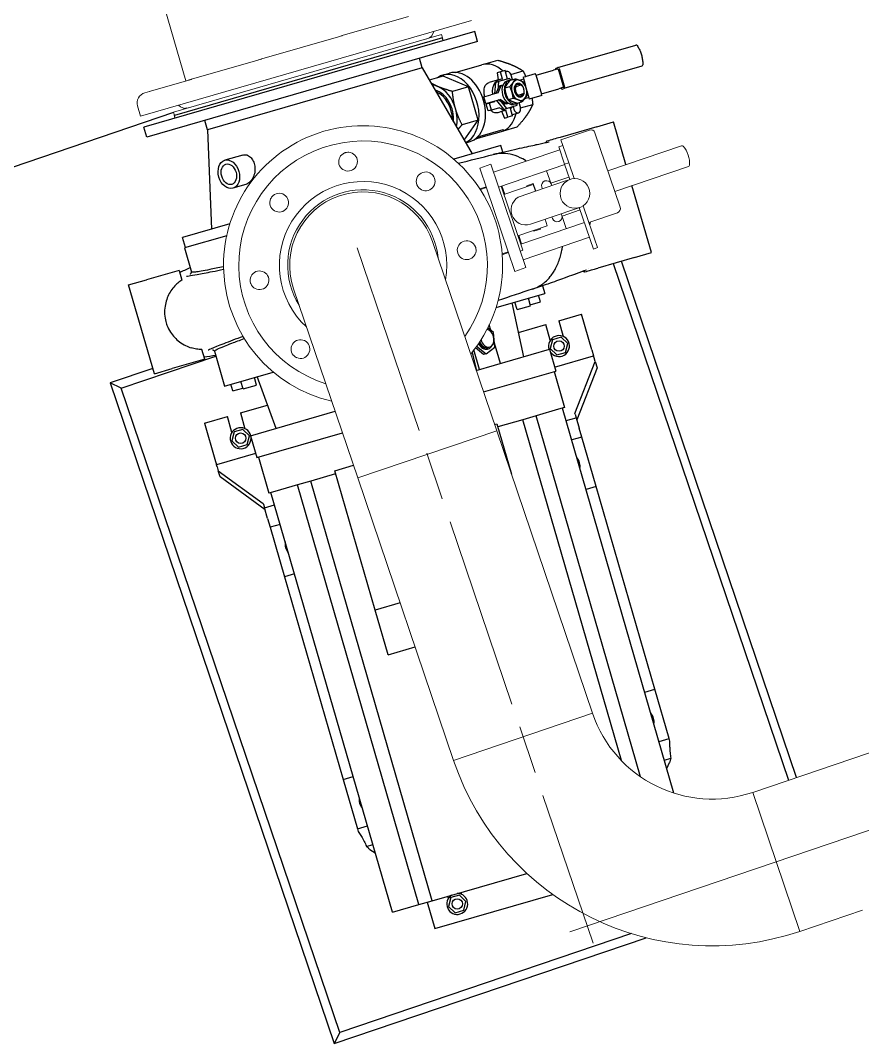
# Model space of a CAD drawing. Header units: millimetres. Extents: x -4172 to 126100, y -2 to 142133.
# Drawn here: x 61334 to 62299, y 6913 to 8086 of the extents above; entities that cross this region are included whole.
import ezdxf

# ---------------------------------------------------------------- set-up
doc = ezdxf.new("R2010")
doc.units = ezdxf.units.MM
doc.header["$LTSCALE"] = 100
doc.linetypes.add('CHAIN', pattern=[0.3543, 0.2362, -0.0295, 0.0591, -0.0295])
doc.layers.add('Centerline', color=7, linetype='Continuous', lineweight=18)
doc.layers.add('Visible', color=7, linetype='Continuous', lineweight=25)
doc.layers.add('P_Biomass (BM)', color=150, linetype='Continuous', lineweight=18, true_color=0x007fff)

msp = doc.modelspace()

# ---------------------------------------------------------------- linework, layer by layer
at = {"layer": 'Centerline', "linetype": 'CHAIN', "ltscale": 23.990969}
msp.add_line((61963.54, 7040.61), (65253.69, 8156.18), dxfattribs=at)
at = {"layer": 'Centerline', "linetype": 'CHAIN', "ltscale": 9.356266}
msp.add_line((61719.8, 7824.88), (61990.17, 7027.47), dxfattribs=at)
at = {"layer": 'P_Biomass (BM)'}
for p, q in [((61426.05, 8351.99), (61523.25, 8016.28)), ((61850.89, 8085.65), (61471.48, 7975.79)), ((61778.74, 8090.26), (61702.68, 8068.24)), ((61816.54, 8069.45), (61509.16, 7980.45)), ((61817.65, 8065.61), (61510.28, 7976.61)), ((61698.28, 8066.96), (61610.46, 8041.54)), ((61698.28, 8066.96), (61702.68, 8068.24)), ((61817.65, 8065.61), (61816.54, 8069.45)), ((61606.05, 8040.26), (61530, 8018.24)), ((61606.05, 8040.26), (61610.46, 8041.54)), ((61526.77, 8017.3), (61482.86, 8004.59)), ((61526.77, 8017.3), (61530, 8018.24)), ((61481.68, 8004.25), (61476.19, 8002.66)), ((61481.68, 8004.25), (61482.86, 8004.59)), ((61471.48, 7975.79), (61468, 7987.79)), ((61510.28, 7976.61), (61509.16, 7980.45)), ((61953.35, 7948.87), (61986.03, 7959.95)), ((61992.37, 7956.82), (62021.27, 7871.59)), ((61950.82, 7940.77), (61955.56, 7942.37)), ((61955.56, 7942.37), (61953.35, 7948.87)), ((61955.56, 7942.37), (61962.37, 7922.28)), ((62007.12, 7913.32), (62091.79, 7942.03)), ((61876.2, 7911.7), (61951.97, 7937.39)), ((61950.82, 7940.77), (61957.63, 7920.68)), ((61860.37, 7916.36), (61873.15, 7920.69)), ((61873.15, 7920.69), (61913.29, 7802.31)), ((61881.98, 7894.65), (61957.75, 7920.34)), ((61957.63, 7920.68), (61962.37, 7922.28)), ((61957.63, 7920.68), (61963.53, 7903.29)), ((61962.37, 7922.28), (61968.46, 7904.32)), ((61860.37, 7916.36), (61900.51, 7797.98)), ((61937.01, 7913.31), (61942.15, 7898.16)), ((62099.82, 7918.36), (62015.14, 7889.64)), ((62173.28, 7200.58), (64290.04, 7918.3)), ((61884.83, 7895.61), (61909.71, 7822.22)), ((61888.89, 7886.43), (61885.68, 7895.9)), ((61921.66, 7897.54), (61888.04, 7886.14)), ((61913.2, 7886.23), (61958.45, 7901.57)), ((61921.7, 7898.68), (61914.12, 7896.11)), ((61914.46, 7895.1), (61914.12, 7896.11)), ((61921.66, 7897.54), (61924.23, 7889.97)), ((61924.61, 7890.1), (61921.7, 7898.68)), ((61941.85, 7899.03), (61962.59, 7906.06)), ((61942.79, 7896.26), (61942.15, 7898.16)), ((61964, 7903.45), (61958.45, 7901.57)), ((61867.65, 7894.9), (61860.51, 7892.48)), ((61867.91, 7894.1), (61860.98, 7891.75)), ((61913.2, 7886.23), (61907.65, 7884.35)), ((61931.54, 7894.56), (61932.18, 7892.67)), ((61985.16, 7855.06), (61978.99, 7873.27)), ((61924.12, 7854.03), (61969.37, 7869.37)), ((61943.1, 7860.47), (61943.74, 7858.57)), ((61954.35, 7862.17), (61953.71, 7864.06)), ((61954.35, 7862.17), (61959.49, 7847.02)), ((61954.65, 7861.3), (61975.38, 7868.33)), ((61969.37, 7869.37), (61974.92, 7871.25)), ((61974.45, 7871.09), (61990.56, 7823.58)), ((61985.46, 7854.17), (62018.14, 7865.25)), ((61937.71, 7850.19), (61904.09, 7838.79)), ((61907.3, 7829.32), (61980.23, 7854.05)), ((61918.57, 7852.15), (61924.12, 7854.03)), ((61935.14, 7857.77), (61937.71, 7850.19)), ((61985.16, 7855.06), (61995.29, 7825.18)), ((61986.51, 7851.07), (61986.53, 7851.08)), ((61987.27, 7854.78), (61986.53, 7851.08)), ((61908.16, 7829.61), (61904.95, 7839.08)), ((61910.24, 7811.31), (61986.01, 7837)), ((61922.33, 7843.88), (61921.99, 7844.86)), ((61929.9, 7846.45), (61922.33, 7843.88)), ((61929.9, 7846.45), (61929.57, 7847.43)), ((61879.77, 7615.14), (61806.24, 7832.01)), ((61879.77, 7615.14), (61806.24, 7832.01)), ((61990.56, 7823.58), (61995.29, 7825.18)), ((61892.96, 7820.23), (61886.02, 7817.88)), ((61893.23, 7819.44), (61886.09, 7817.02)), ((61909.71, 7822.22), (61906.87, 7821.25)), ((61913.29, 7802.31), (61900.51, 7797.98)), ((61646.85, 7777.97), (61720.38, 7561.09)), ((61646.85, 7777.97), (61720.38, 7561.09)), ((61720.38, 7561.09), (61879.77, 7615.14)), ((61879.77, 7615.14), (61989.59, 7291.25)), ((61720.38, 7561.09), (61830.2, 7237.21)), ((61830.2, 7237.21), (61989.59, 7291.25)), ((62227.32, 7041.2), (62173.28, 7200.58)), ((62227.32, 7041.2), (62299.16, 7065.55))]:
    msp.add_line(p, q, dxfattribs=at)
msp.add_circle((61969.46, 7887.35), 17, dxfattribs=at)
for centre, radius, start, end in [((61796.67, 8075.15), 11, 286.14874, 349.11305), ((61479.53, 7991.13), 12, 106.14874, 196.14874), ((61522.91, 7995.89), 11, 223.18444, 286.14874), ((61726.54, 7804.99), 160, 320.46138, 256.99862), ((61987.63, 7955.22), 5, 18.73, 108.73), ((61726.54, 7804.99), 142.5, 324.92437, 252.53563), ((62092.27, 7940.61), 1.5, 40.82623, 108.73), ((61709.31, 7923.74), 10.75, 111.17787, 85.33883), ((62070.15, 7921.49), 30.74, 356.63377, 40.82623), ((62099.34, 7919.78), 1.5, 288.73, 356.63377), ((61798.33, 7901.15), 10.75, 66.17787, 40.33883), ((61726.54, 7804.99), 96, 349.96044, 227.49956), ((61936.85, 7896.36), 5.6, 18.73, 198.73), ((61630.38, 7876.77), 10.75, 156.17787, 130.33883), ((61726.54, 7804.99), 86.5, 5.34397, 212.11603), ((61726.54, 7804.99), 84.15, 18.73, 198.73), ((61726.54, 7804.99), 84.15, 18.73, 198.73), ((61913.11, 7868.25), 17, 108.73, 288.73), ((62016.53, 7869.98), 5, 288.73, 18.73), ((61949.05, 7860.37), 5.6, 198.73, 18.73), ((61845.3, 7822.23), 10.75, 21.17787, 355.33883), ((61607.79, 7787.75), 10.75, 201.17787, 175.33883), ((61654.76, 7708.83), 10.75, 246.17787, 220.33883), ((62126.77, 7337.76), 144.85, 198.73, 288.73), ((62126.77, 7337.76), 144.85, 198.73, 288.73), ((62126.77, 7337.76), 313.15, 198.73, 288.73), ((62126.77, 7337.76), 313.15, 198.73, 288.73)]:
    msp.add_arc(centre, radius, start, end, dxfattribs=at)
for points, knots in [([(61702.68, 8068.24), (61702.57, 8068.21), (61702.46, 8068.18), (61701.14, 8067.79), (61699.83, 8067.41), (61698.42, 8067.01), (61698.35, 8066.98), (61698.28, 8066.96)], [-3.20779585, -3.20779585, -3.20779585, -3.20779585, -3.1624121, -3.1624121, -2.67415227, -2.67415227, -2.6485085, -2.6485085, -2.6485085, -2.6485085]), ([(61610.46, 8041.54), (61610.3, 8041.49), (61610.15, 8041.44), (61609.02, 8041.12), (61608.07, 8040.84), (61606.78, 8040.47), (61606.41, 8040.36), (61606.05, 8040.26)], [-2.17747426, -2.17747426, -2.17747426, -2.17747426, -2.12868784, -2.12868784, -1.82469566, -1.82469566, -1.69810299, -1.69810299, -1.69810299, -1.69810299]), ([(61530, 8018.24), (61529.72, 8018.16), (61529.46, 8018.08), (61528.53, 8017.81), (61527.93, 8017.64), (61527.18, 8017.42), (61526.97, 8017.36), (61526.77, 8017.3)], [-2.17736247, -2.17736247, -2.17736247, -2.17736247, -2.07623279, -2.07623279, -1.81189965, -1.81189965, -1.69812221, -1.69812221, -1.69812221, -1.69812221]), ([(61482.86, 8004.59), (61482.79, 8004.57), (61482.72, 8004.55), (61482.24, 8004.41), (61481.95, 8004.32), (61481.74, 8004.26), (61481.7, 8004.25), (61481.68, 8004.25)], [-2.17747426, -2.17747426, -2.17747426, -2.17747426, -2.12868784, -2.12868784, -1.82469566, -1.82469566, -1.69810299, -1.69810299, -1.69810299, -1.69810299]), ([(61705.42, 7933.77), (61705.72, 7933.88), (61706.02, 7933.99), (61707.22, 7934.33), (61708.13, 7934.47), (61709.43, 7934.5), (61709.81, 7934.49), (61710.18, 7934.46)], [-2.19527918, -2.19527918, -2.19527918, -2.19527918, -2.09934923, -2.09934923, -1.8229843, -1.8229843, -1.70977025, -1.70977025, -1.70977025, -1.70977025]), ([(61802.67, 7910.98), (61802.96, 7910.86), (61803.25, 7910.71), (61804.33, 7910.11), (61805.08, 7909.57), (61806.02, 7908.67), (61806.28, 7908.4), (61806.52, 7908.11)], [-2.19527918, -2.19527918, -2.19527918, -2.19527918, -2.09934923, -2.09934923, -1.8229843, -1.8229843, -1.70977025, -1.70977025, -1.70977025, -1.70977025]), ([(61620.55, 7881.12), (61620.68, 7881.41), (61620.82, 7881.69), (61621.42, 7882.78), (61621.97, 7883.53), (61622.86, 7884.47), (61623.14, 7884.72), (61623.42, 7884.97)], [-2.19527918, -2.19527918, -2.19527918, -2.19527918, -2.09934923, -2.09934923, -1.8229843, -1.8229843, -1.70977025, -1.70977025, -1.70977025, -1.70977025]), ([(61855.32, 7826.11), (61855.44, 7825.81), (61855.54, 7825.51), (61855.88, 7824.32), (61856.02, 7823.4), (61856.06, 7822.1), (61856.04, 7821.73), (61856.01, 7821.35)], [-2.19527918, -2.19527918, -2.19527918, -2.19527918, -2.09934923, -2.09934923, -1.8229843, -1.8229843, -1.70977025, -1.70977025, -1.70977025, -1.70977025]), ([(61597.76, 7783.87), (61597.65, 7784.17), (61597.55, 7784.47), (61597.2, 7785.66), (61597.06, 7786.58), (61597.03, 7787.87), (61597.04, 7788.25), (61597.07, 7788.63)], [-2.19527918, -2.19527918, -2.19527918, -2.19527918, -2.09934923, -2.09934923, -1.8229843, -1.8229843, -1.70977025, -1.70977025, -1.70977025, -1.70977025]), ([(61650.42, 7698.99), (61650.29, 7699.05), (61650.17, 7699.11), (61648.78, 7699.78), (61647.66, 7700.64), (61646.67, 7701.74), (61646.62, 7701.81), (61646.56, 7701.87)], [-3.22529875, -3.22529875, -3.22529875, -3.22529875, -3.17709695, -3.17709695, -2.68834505, -2.68834505, -2.65935601, -2.65935601, -2.65935601, -2.65935601])]:
    msp.add_open_spline(points, degree=3, knots=knots, dxfattribs=at)
msp.add_rational_spline([(61987.03, 7854.7), (61986.92, 7853), (61986.53, 7851.08)], [1.71595548198, 1.68904741115, 1.65050105335], degree=2, dxfattribs=at)
at = {"layer": 'Visible'}
for p, q in [((61854.51, 8073.16), (61475.09, 7963.3)), ((61857.84, 8061.63), (61854.51, 8073.16)), ((61857.84, 8061.63), (61478.43, 7951.77)), ((61817.65, 8065.61), (61510.28, 7976.61)), ((61818.49, 8062.73), (61817.65, 8065.61)), ((61949.94, 8031.56), (62039.27, 8057.43)), ((61794.24, 8031.39), (61791.09, 8042.3)), ((61865.13, 8035.46), (61880.96, 8040.05)), ((61794.24, 8031.39), (61548.35, 7960.19)), ((61794.24, 8031.39), (61851.52, 7932.79)), ((61818, 8023.03), (61825.54, 8025.21)), ((61831.93, 8026.02), (61862.63, 8034.91)), ((61884.03, 8026.6), (61880.26, 8025.5)), ((61880.26, 8025.5), (61881.43, 8017.45)), ((61889.47, 8028.17), (61884.03, 8026.6)), ((61886.47, 8018.17), (61884.03, 8026.6)), ((61892.26, 8018.51), (61889.47, 8028.17)), ((61889.87, 8026.77), (61890.96, 8027.08)), ((61896.01, 8023.67), (61909.93, 8027.7)), ((61909.91, 8020.49), (61924.32, 8024.66)), ((61924.74, 8023.22), (61924.32, 8024.66)), ((61924.88, 8022.74), (61944.92, 8028.55)), ((61949, 8029.73), (61944.92, 8028.55)), ((61947.9, 8030.97), (61949.94, 8031.56)), ((61949, 8029.73), (61950.36, 8030.12)), ((61950.36, 8030.12), (61956.48, 8008.99)), ((61951.38, 8030.42), (61957.5, 8009.28)), ((62046.23, 8033.42), (61956.89, 8007.55)), ((61818.32, 8021.91), (61802.43, 8017.31)), ((61847.3, 8009.56), (61818.32, 8021.91)), ((61882.88, 8017.87), (61871.14, 8014.47)), ((61878.52, 8014.53), (61877.15, 8001.64)), ((61878.52, 8014.53), (61881.91, 8015.51)), ((61881.91, 8015.51), (61880.89, 8005.89)), ((61894.46, 8019.14), (61881.91, 8015.51)), ((61892.14, 8016.39), (61894.86, 8017.17)), ((61895.85, 8017.39), (61894.46, 8019.14)), ((61895.63, 8017.25), (61900.96, 8018.79)), ((61897.75, 8017.86), (61896.32, 8022.8)), ((61905.82, 8017.23), (61908.43, 8017.98)), ((61908.43, 8017.98), (61910.47, 8018.57)), ((61909.91, 8020.49), (61910.33, 8019.05)), ((61910.33, 8019.05), (61912.64, 8011.08)), ((61924.74, 8023.22), (61931.14, 8001.13)), ((61847.3, 8009.56), (61829.01, 8004.27)), ((61858.38, 7971.3), (61847.3, 8009.56)), ((61881.34, 8002.85), (61873.19, 8000.49)), ((61879.3, 8002.26), (61882.96, 8010.61)), ((61881.34, 8002.85), (61885, 8011.2)), ((61885, 8011.2), (61882.96, 8010.61)), ((61885, 8011.2), (61887.09, 8011.8)), ((61889.4, 8008.23), (61894.74, 8009.78)), ((61908.16, 8011.66), (61901.5, 8009.73)), ((61904.29, 8000.12), (61910.94, 8002.05)), ((61914.42, 8004.93), (61916.73, 7996.96)), ((61931, 8001.61), (61951.04, 8007.42)), ((61931.55, 7999.69), (61931.14, 8001.13)), ((61955.12, 8008.6), (61951.04, 8007.42)), ((61954.86, 8006.96), (61956.89, 8007.55)), ((61955.12, 8008.6), (61956.48, 8008.99)), ((61865.04, 7998.13), (61873.19, 8000.49)), ((61867.26, 7990.44), (61865.04, 7998.13)), ((61867.26, 7990.44), (61875.41, 7992.8)), ((61871.57, 7990.65), (61867.8, 7989.56)), ((61870.03, 7981.88), (61867.8, 7989.56)), ((61877.53, 7992.38), (61871.57, 7990.65)), ((61873.8, 7982.97), (61871.57, 7990.65)), ((61875.41, 7992.8), (61883.56, 7995.16)), ((61879.37, 7993.95), (61887.42, 7983.79)), ((61889.08, 7989.48), (61881.53, 7994.57)), ((61891.12, 7990.07), (61883.56, 7995.16)), ((61884.81, 7992.36), (61890.81, 7984.77)), ((61891.12, 7990.07), (61889.08, 7989.48)), ((61891.12, 7990.07), (61893.21, 7990.67)), ((61893.26, 7994.92), (61898.59, 7996.47)), ((61901.89, 7990.1), (61899.17, 7989.32)), ((61901.66, 7991.11), (61901.89, 7990.1)), ((61903.38, 7990.54), (61901.89, 7990.1)), ((61903.33, 7990.63), (61908.67, 7992.17)), ((61903.35, 7990.63), (61903.38, 7990.54)), ((61903.36, 7988.4), (61903.6, 7990.63)), ((61906.89, 7986.3), (61905.46, 7991.24)), ((61907.09, 7985.41), (61921.01, 7989.44)), ((61911.94, 7996.09), (61914.55, 7996.85)), ((61914.55, 7996.85), (61916.59, 7997.44)), ((61916.73, 7996.96), (61917.14, 7995.52)), ((61931.55, 7999.69), (61917.14, 7995.52)), ((61509.31, 7979.94), (60862.29, 7760.55)), ((61524.1, 7984.95), (61520.63, 7983.77)), ((61873.8, 7982.97), (61870.03, 7981.88)), ((61883.04, 7985.64), (61873.8, 7982.97)), ((61885.34, 7981.1), (61881.15, 7979.89)), ((61885.14, 7981.51), (61890.05, 7982.94)), ((61885.14, 7981.51), (61888.83, 7973.75)), ((61887.42, 7983.79), (61890.81, 7984.77)), ((61892.41, 7974.79), (61890.05, 7982.94)), ((61890.81, 7984.77), (61903.36, 7988.4)), ((61897.84, 7976.36), (61895.48, 7984.51)), ((61898.22, 7977.96), (61904.64, 7979.82)), ((61898.45, 7986.98), (61899.28, 7984.1)), ((61511.11, 7973.73), (61510.28, 7976.61)), ((61548.35, 7960.19), (61545.19, 7971.1)), ((61858.38, 7971.3), (61840.09, 7966.01)), ((61842.51, 7948.31), (61858.38, 7971.3)), ((61888.83, 7973.75), (61892.41, 7974.79)), ((61897.84, 7976.36), (61892.41, 7974.79)), ((61994.37, 7963.74), (62013.66, 7969.33)), ((62027.85, 7920.35), (62013.66, 7969.33)), ((61478.43, 7951.77), (61475.09, 7963.3)), ((61548.35, 7960.19), (61552.62, 7846.24)), ((61860.87, 7953.09), (61887.18, 7960.71)), ((61887.71, 7958.89), (61861.4, 7951.27)), ((61887.18, 7960.71), (61887.71, 7958.89)), ((61887.67, 7959.04), (61903.12, 7963.52)), ((61994.37, 7963.74), (61952.46, 7951.61)), ((61884.57, 7942.36), (61830.42, 7926.68)), ((61844.27, 7945.27), (61848.35, 7946.45)), ((61861.4, 7951.27), (61854.18, 7949.18)), ((61860.87, 7953.09), (61861.4, 7951.27)), ((61886.8, 7934.68), (61884.57, 7942.36)), ((61937.31, 7947.22), (61936.77, 7947.07)), ((61936.77, 7947.07), (61936.88, 7946.7)), ((61588.59, 7931.35), (61568.01, 7925.4)), ((61887.23, 7933.17), (61887.23, 7933.17)), ((61592.23, 7897.53), (61577.32, 7893.22)), ((62057.05, 7819.49), (62034.81, 7896.31)), ((61573.71, 7852.35), (61519.56, 7836.67)), ((61522.9, 7825.15), (61519.56, 7836.67)), ((61570.16, 7838.83), (61521.94, 7824.87)), ((61521.94, 7824.87), (61529.98, 7797.12)), ((62037.75, 7813.9), (61995.85, 7801.76)), ((62037.75, 7813.9), (62057.05, 7819.49)), ((61995.85, 7801.76), (61995.85, 7801.76)), ((62013.27, 7806.81), (62214.12, 7214.43)), ((62223.59, 7217.64), (62022.88, 7809.59)), ((61515.51, 7799.06), (61478.12, 7788.23)), ((61515.51, 7799.06), (61518.74, 7787.92)), ((61942.98, 7794.37), (61942.98, 7794.37)), ((61980.16, 7797.22), (61980.06, 7797.58)), ((61980.7, 7797.38), (61980.16, 7797.22)), ((61985.45, 7800.83), (61985.45, 7800.83)), ((61457.74, 7782.33), (61478.12, 7788.23)), ((61487.22, 7680.51), (61457.74, 7782.33)), ((61931.73, 7783.1), (61931.73, 7783.09)), ((61932.24, 7781.32), (61934.76, 7772.62)), ((61879.01, 7756.48), (61934.76, 7772.62)), ((61918.56, 7758.56), (61916.06, 7767.21)), ((61929.78, 7762.85), (61927.56, 7770.54)), ((61910.93, 7700.14), (61897.32, 7761.78)), ((61903.19, 7754.11), (61900.69, 7762.76)), ((61903.19, 7754.11), (61918.56, 7758.56)), ((61918.28, 7759.52), (61929.78, 7762.85)), ((61950.84, 7741.36), (61977.02, 7748.94)), ((61988.9, 7707.89), (61977.02, 7748.94)), ((61875.99, 7728), (61869.52, 7733.17)), ((61872.9, 7730.47), (61871.15, 7736.51)), ((61904.77, 7728.02), (61935.95, 7737.05)), ((61941.19, 7718.96), (61935.95, 7737.05)), ((61950.84, 7741.36), (61956.08, 7723.27)), ((61877.6, 7711.05), (61875.99, 7728)), ((61943.69, 7719.51), (61941.2, 7709.42)), ((61953.67, 7722.4), (61943.69, 7719.51)), ((61961.17, 7715.2), (61953.67, 7722.4)), ((61544.99, 7697.24), (61541.77, 7708.38)), ((61860.17, 7685.44), (61853.68, 7707.85)), ((61864.77, 7702.67), (61855.4, 7710.14)), ((61856.31, 7684.32), (61940.28, 7708.63)), ((61856.76, 7712.01), (61867.48, 7703.45)), ((61867.48, 7703.45), (61877.6, 7711.05)), ((61869.21, 7708.88), (61870.23, 7709.17)), ((61871.85, 7711.2), (61869.81, 7710.61)), ((61883.95, 7692.32), (61877.15, 7715.79)), ((61940.28, 7708.63), (61947.51, 7683.66)), ((61941.2, 7709.42), (61948.7, 7702.22)), ((61958.68, 7705.11), (61961.17, 7715.2)), ((61988.9, 7707.89), (61990.85, 7701.16)), ((61449.28, 7663.92), (61557.88, 7700.75)), ((61544.99, 7697.24), (61507.6, 7686.42)), ((61556.19, 7706.6), (61567.83, 7666.38)), ((61867.48, 7703.45), (61864.77, 7702.67)), ((61946.18, 7688.23), (61990.85, 7701.16)), ((61948.7, 7702.22), (61958.68, 7705.11)), ((61991.52, 7698.86), (61990.85, 7701.16)), ((61992.76, 7694.56), (61991.52, 7698.86)), ((61485.42, 7686.74), (61436.6, 7670.18)), ((61487.22, 7680.51), (61507.6, 7686.42)), ((61969.38, 7635.1), (61992.76, 7694.56)), ((61994.85, 7687.34), (61971.47, 7627.87)), ((61992.76, 7694.56), (61994.85, 7687.34)), ((61567.83, 7666.38), (61623.58, 7682.52)), ((61604.41, 7667.6), (61601.91, 7676.24)), ((61626.71, 7617.84), (61605.27, 7677.22)), ((61864.67, 7659.67), (61947.51, 7683.66)), ((61945.59, 7683.1), (61957.55, 7641.8)), ((61449.28, 7663.92), (61436.6, 7670.18)), ((61436.6, 7670.18), (61693.49, 6912.55)), ((61699.75, 6925.23), (61449.28, 7663.92)), ((61577.26, 7660.78), (61575.04, 7668.46)), ((61577.26, 7660.78), (61588.76, 7664.11)), ((61589.04, 7663.15), (61586.54, 7671.79)), ((61589.04, 7663.15), (61604.41, 7667.6)), ((61585.83, 7635.67), (61617.01, 7644.7)), ((61597.36, 7609.34), (61694.49, 7637.46)), ((61950.74, 7639.83), (61924.84, 7632.33)), ((61957.55, 7641.8), (61950.74, 7639.83)), ((62082.96, 7199.7), (61955.15, 7641.1)), ((61544.77, 7623.78), (61570.95, 7631.36)), ((61576.19, 7613.27), (61570.95, 7631.36)), ((61585.83, 7635.67), (61591.07, 7617.58)), ((61909.54, 7627.9), (61880.94, 7619.62)), ((61924.84, 7632.33), (61909.54, 7627.9)), ((62022.74, 7236.97), (61909.54, 7627.9)), ((62044.7, 7218.41), (61924.84, 7632.33)), ((61959.27, 7626.85), (61970.8, 7630.18)), ((61969.6, 7634.32), (61969.38, 7635.1)), ((61969.6, 7634.32), (61970.8, 7630.18)), ((61970.8, 7630.18), (61974.31, 7618.08)), ((61544.77, 7623.78), (61556.66, 7582.73)), ((61578.68, 7613.82), (61576.2, 7603.73)), ((61588.67, 7616.71), (61578.68, 7613.82)), ((61596.16, 7609.51), (61588.67, 7616.71)), ((61877.29, 7622.46), (61879.9, 7623.22)), ((61879.9, 7623.22), (61896.68, 7565.26)), ((61977.24, 7607.94), (61974.31, 7618.08)), ((61576.2, 7603.73), (61583.69, 7596.53)), ((61593.67, 7599.42), (61596.16, 7609.51)), ((61597.36, 7609.34), (61604.59, 7584.37)), ((61604.59, 7584.37), (61702.85, 7612.82)), ((61977.24, 7607.94), (61965.71, 7604.6)), ((61993.65, 7551.27), (61977.24, 7607.94)), ((61583.69, 7596.53), (61593.67, 7599.42)), ((61556.66, 7582.73), (61558.61, 7576)), ((61603.27, 7588.94), (61558.61, 7576)), ((61606.52, 7584.92), (61618.48, 7543.62)), ((61559.27, 7573.7), (61558.61, 7576)), ((61559.27, 7573.7), (61560.52, 7569.4)), ((61560.52, 7569.4), (61612.06, 7531.63)), ((61562.61, 7562.18), (61560.52, 7569.4)), ((61694.04, 7569.4), (61715.46, 7575.61)), ((61740.34, 7409.47), (61694.04, 7569.4)), ((61614.15, 7524.41), (61562.61, 7562.18)), ((61666.48, 7557.52), (61651.18, 7553.09)), ((61695.08, 7565.8), (61666.48, 7557.52)), ((61805.82, 7076.29), (61666.48, 7557.52)), ((61625.28, 7545.59), (61618.48, 7543.62)), ((61760.22, 7063.08), (61620.88, 7544.31)), ((61651.18, 7553.09), (61625.28, 7545.59)), ((61790.52, 7071.86), (61651.18, 7553.09)), ((61993.65, 7551.27), (61982.12, 7547.93)), ((62060.96, 7318.82), (61993.65, 7551.27)), ((61612.06, 7531.63), (61612.28, 7530.86)), ((61612.28, 7530.86), (61613.48, 7526.72)), ((61613.48, 7526.72), (61625, 7530.06)), ((61616.98, 7514.61), (61613.48, 7526.72)), ((61616.98, 7514.61), (61619.92, 7504.48)), ((61631.45, 7507.81), (61619.92, 7504.48)), ((61619.92, 7504.48), (61636.33, 7447.8)), ((61647.86, 7451.14), (61636.33, 7447.8)), ((61636.33, 7447.8), (61703.64, 7215.35)), ((61768.98, 7417.76), (61740.34, 7409.47)), ((61755.15, 7358.32), (61740.34, 7409.47)), ((61755.15, 7358.32), (61786.1, 7367.28)), ((62049.43, 7315.48), (62060.96, 7318.82)), ((62077.37, 7262.15), (62060.96, 7318.82)), ((62065.84, 7258.81), (62077.37, 7262.15)), ((62078.22, 7259.2), (62077.37, 7262.15)), ((62078.1, 7252.41), (62078.22, 7259.2)), ((62072, 7237.52), (62079.2, 7239.61)), ((62074.74, 7228.08), (62078, 7234.77)), ((61703.64, 7215.35), (61715.16, 7218.69)), ((61703.64, 7215.35), (61720.05, 7158.68)), ((61720.05, 7158.68), (61731.57, 7162.02)), ((61720.05, 7158.68), (61720.9, 7155.73)), ((61720.9, 7155.73), (61724.63, 7150.06)), ((61730.54, 7138.65), (61737.74, 7140.74)), ((61734.14, 7135.21), (61740.47, 7131.29)), ((61805.82, 7076.29), (61914.32, 7107.7)), ((61838.74, 7085.82), (61839.4, 7083.57)), ((61790.52, 7071.86), (61805.82, 7076.29)), ((61800.08, 7074.62), (61808.84, 7044.37)), ((61808.84, 7044.37), (61943.98, 7083.5)), ((61824.51, 7079.26), (61823.86, 7081.51)), ((61827, 7079.82), (61824.52, 7069.73)), ((61836.99, 7082.71), (61827, 7079.82)), ((61844.48, 7075.51), (61836.99, 7082.71)), ((61841.99, 7065.42), (61844.48, 7075.51)), ((61760.22, 7063.08), (61790.52, 7071.86)), ((61824.52, 7069.73), (61832.01, 7062.53)), ((61832.01, 7062.53), (61841.99, 7065.42)), ((62034.16, 7038.62), (61699.75, 6925.23)), ((61693.49, 6912.55), (62051.25, 7033.85)), ((61699.75, 6925.23), (61693.49, 6912.55))]:
    msp.add_line(p, q, dxfattribs=at)
for centre in [(61951.18, 7712.31), (61586.18, 7606.62), (61834.5, 7072.62)]:
    msp.add_circle(centre, 6, dxfattribs=at)
for centre, radius, start, end in [((62039.69, 8055.99), 1.5, 32.16604, 106.14874), ((62045.81, 8034.86), 1.5, 286.14874, 0.13145), ((61951.18, 7712.31), 12, 212.74659, 198.53676), ((61586.18, 7606.62), 12, 13.76073, 359.5509), ((61958.95, 7574.02), 16.4, 352.30257, 39.99492), ((61653.5, 7485.57), 16.4, 172.30257, 219.99492), ((62043.79, 7281.05), 16.4, 352.30257, 39.99492), ((61738.33, 7192.6), 16.4, 172.30257, 219.99492), ((61834.5, 7072.62), 12, 122.74659, 89.5509)]:
    msp.add_arc(centre, radius, start, end, dxfattribs=at)
for centre, major_axis, start_param, end_param in [((61873.76, 7996.49), (-11.13, 38.42), 5.421953, 6.2831853), ((61829.4, 7983.65), (-11.4, 39.38), 3.2637251, 6.5219188), ((61836.94, 7985.83), (-11.4, 39.38), 3.1415927, 6.2831853), ((61892.52, 8021.7), (-1.56, 5.38), 4.712389, 6.572937), ((61948.32, 8029.53), (-0.42, 1.44), 0, 1.5707963), ((61950.36, 8030.12), (-0.42, 1.44), 4.712389, 6.2831853), ((61887.88, 8000.58), (-5.01, 17.29), 6.0017052, 7.6298885), ((61896.03, 8002.94), (-3.89, 13.45), 0, 0.6669463), ((61898.75, 8003.73), (-3.89, 13.45), 6.1398377, 9.3462381), ((61905.54, 8005.69), (3.34, -11.53), 3.6651914, 4.712389), ((61905.54, 8005.69), (-3.34, 11.53), 5.7595865, 6.8067841), ((61905.54, 8005.69), (-2.23, 7.68), 5.3875205, 7.1788501), ((61905.07, 8005.56), (-1.95, 6.72), 5.5079919, 7.0583787), ((61905.54, 8005.69), (-3.34, 11.53), 4.712389, 5.7595865), ((61809.03, 7977.75), (-9.6, 33.14), 5.7595865, 6.0226745), ((61809.03, 7977.75), (-8.08, 27.92), 4.2145137, 5.8883754), ((61826.48, 7982.8), (7.86, -27.15), 3.5783048, 3.6501846), ((61809.03, 7977.75), (-7.51, 25.93), 4.2859362, 5.8169529), ((61826.48, 7982.8), (7.62, -26.32), 3.5554243, 3.6473027), ((61809.03, 7977.75), (9.6, -33.14), 1.5707963, 2.6179939), ((61834.33, 7985.07), (7.62, -26.32), 3.8278126, 3.9036406), ((61896.03, 8002.94), (-3.89, 13.45), 0.6669463, 2.4746463), ((61905.54, 8005.69), (3.34, -11.53), 4.712389, 5.7595865), ((61905.54, 8005.69), (-2.23, 7.68), 0.8956648, 2.2459279), ((61899.24, 8003.87), (-1.95, 6.72), 5.5079919, 5.6240396), ((61906.22, 8005.89), (-1.95, 6.72), 0.7751934, 2.3663993), ((61905.54, 8005.69), (2.23, -7.68), 5.3875205, 7.1788501), ((61905.07, 8005.56), (1.95, -6.72), 5.5079919, 7.0583787), ((61906.22, 8005.89), (1.95, -6.72), 0.7751934, 2.3663993), ((61905.54, 8005.69), (2.23, -7.68), 0.8956648, 2.2459279), ((61905.54, 8005.69), (-3.34, 11.53), 3.6651914, 4.712389), ((61954.44, 8008.4), (0.42, -1.44), 4.712389, 6.2831853), ((61956.48, 8008.99), (0.42, -1.44), 0, 1.5707963), ((61835.31, 7985.36), (-6.95, 24.01), 0.7210377, 0.8039227), ((61887.88, 8000.58), (-5.01, 17.29), 1.7948894, 1.8522764), ((61896.03, 8002.94), (3.89, -13.45), 5.616239, 6.2046455), ((61898.75, 8003.73), (3.89, -13.45), 0.0785398, 0.1433476), ((61899.24, 8003.87), (-1.95, 6.72), 3.8007384, 3.916786), ((61905.54, 8005.69), (3.34, -11.53), 5.7595865, 6.8067841), ((61809.03, 7977.75), (9.6, -33.14), 0.9386219, 1.5707963), ((61887.88, 8000.58), (5.01, -17.29), 5.5193988, 6.0590922), ((61873.76, 7996.49), (11.13, -38.42), 0.1043351, 0.9084104), ((61887.88, 8000.58), (5.01, -17.29), 0.2240931, 0.4758822), ((61903.08, 7985.2), (1.56, -5.38), 4.712389, 7.8539816), ((61842.01, 7987.3), (11.13, -38.42), 0.0426222, 0.3090957), ((61868.93, 7721.29), (2.92, -10.09), 4.6924041, 9.0725169), ((61866.89, 7720.7), (3.34, -11.53), 2.5058814, 2.5462067), ((61865.88, 7720.4), (3.34, -11.53), 4.979631, 6.2831853), ((61866.89, 7720.7), (3.34, -11.53), 4.9130681, 6.9188966), ((61866.89, 7720.7), (2.92, -10.09), 4.8620677, 6.2831853)]:
    msp.add_ellipse(centre, major_axis=major_axis, ratio=0.7071068, start_param=start_param, end_param=end_param, dxfattribs=at)
for major_axis in [(4.66, -16.09), (-3.35, 11.58)]:
    msp.add_ellipse((61572.66, 7909.31), major_axis=major_axis, ratio=0.7071068, dxfattribs=at)
for points, knots in [([(62040.96, 8056.79), (62041.76, 8055.51), (62042.5, 8054.17), (62043.83, 8051.39), (62044.42, 8049.96), (62045.45, 8047.02), (62045.89, 8045.52), (62046.59, 8042.49), (62046.85, 8040.95), (62047.21, 8037.9), (62047.3, 8036.37), (62047.31, 8034.86)], [5.89753338, 5.89753338, 5.89753338, 5.89753338, 6.05179415, 6.05179415, 6.20605492, 6.20605492, 6.36031569, 6.36031569, 6.51457646, 6.51457646, 6.66883724, 6.66883724, 6.66883724, 6.66883724]), ([(61865.89, 7998.37), (61865.69, 7999.36), (61865.54, 8000.34), (61865.31, 8002.41), (61865.24, 8003.49), (61865.25, 8005.53), (61865.32, 8006.48), (61865.59, 8008.2), (61865.81, 8009.04), (61866.4, 8010.58), (61866.79, 8011.29), (61867.75, 8012.52), (61868.32, 8013.06), (61869.63, 8013.92), (61870.36, 8014.25), (61871.14, 8014.47)], [-2.3623838, -2.3623838, -2.3623838, -2.3623838, -2.067447, -2.067447, -1.7232624, -1.7232624, -1.3790777, -1.3790777, -1.0343083, -1.0343083, -0.6895389, -0.6895389, -0.3447694, -0.3447694, 0, 0, 0, 0]), ([(61881.15, 7979.89), (61880.37, 7979.67), (61879.58, 7979.55), (61878.02, 7979.58), (61877.25, 7979.73), (61875.78, 7980.26), (61875.07, 7980.65), (61873.82, 7981.58), (61873.26, 7982.09), (61872.74, 7982.66)], [-5.5116326, -5.5116326, -5.5116326, -5.5116326, -5.1668632, -5.1668632, -4.8220937, -4.8220937, -4.4773243, -4.4773243, -4.172378, -4.172378, -4.172378, -4.172378]), ([(61875.57, 7931.83), (61885.68, 7934.5), (61894.99, 7936.65), (61911.05, 7940.23), (61917.99, 7941.68), (61924.95, 7943.22), (61925.04, 7943.22), (61932.11, 7944.93), (61936.07, 7945.74), (61939.92, 7946.38)], [0, 0, 0, 0, 4.2053181, 4.2053181, 8.2932031, 8.2932031, 9.9544092, 9.9544092, 12.340805, 12.340805, 12.340805, 12.340805]), ([(61935.11, 7945.5), (61935.39, 7945.62), (61935.66, 7945.76), (61936.47, 7946.28), (61936.95, 7946.72), (61937.31, 7947.22)], [-0.29806966, -0.29806966, -0.29806966, -0.29806966, -0.20515633, -0.20515633, 0, 0, 0, 0]), ([(61952.46, 7951.61), (61949.98, 7950.89), (61947.29, 7950.11), (61942.23, 7948.65), (61939.76, 7947.93), (61937.31, 7947.22)], [-1.5214428, -1.5214428, -1.5214428, -1.5214428, -0.7741318, -0.7741318, -0.0001322, -0.0001322, -0.0001322, -0.0001322]), ([(61588.59, 7931.35), (61589.29, 7931.56), (61590.03, 7931.67), (61591.54, 7931.69), (61592.32, 7931.59), (61593.85, 7931.18), (61594.6, 7930.87), (61596.03, 7930.05), (61596.71, 7929.56), (61597.96, 7928.42), (61598.58, 7927.74), (61599.7, 7926.21), (61600.22, 7925.35), (61601.1, 7923.51), (61601.48, 7922.52), (61602.06, 7920.5), (61602.27, 7919.45), (61602.4, 7918.43)], [7.7623612, 7.7623612, 7.7623612, 7.7623612, 8.0711286, 8.0711286, 8.379896, 8.379896, 8.6886635, 8.6886635, 8.9974309, 8.9974309, 9.3133372, 9.3133372, 9.6292436, 9.6292436, 9.9451499, 9.9451499, 10.2610562, 10.2610562, 10.2610562, 10.2610562]), ([(61913.81, 7924.45), (61913.4, 7924.71), (61909.21, 7927.32), (61901.01, 7931.16), (61889.43, 7933.54), (61882.2, 7933.15), (61878.79, 7932.55)], [0.6629945, 0.6629945, 0.6629945, 0.6629945, 0.66666667, 0.7, 0.73333333, 0.76669672, 0.76669672, 0.76669672, 0.76669672]), ([(61602.4, 7918.43), (61602.54, 7917.35), (61602.6, 7916.21), (61602.56, 7913.9), (61602.45, 7912.72), (61602.06, 7910.4), (61601.77, 7909.26), (61601.07, 7907.09), (61600.65, 7906.07), (61599.72, 7904.2), (61599.18, 7903.3), (61597.99, 7901.64), (61597.34, 7900.87), (61595.95, 7899.54), (61595.21, 7898.97), (61593.72, 7898.08), (61592.97, 7897.75), (61592.23, 7897.53)], [0, 0, 0, 0, 0.3322254, 0.3322254, 0.6644507, 0.6644507, 0.9966761, 0.9966761, 1.3289015, 1.3289015, 1.6546344, 1.6546344, 1.9803673, 1.9803673, 2.3061002, 2.3061002, 2.6318331, 2.6318331, 2.6318331, 2.6318331]), ([(61923.39, 7778.53), (61926.6, 7779.83), (61929.75, 7781.59), (61932.75, 7783.84), (61933.57, 7784.46), (61934.38, 7785.1), (61935.17, 7785.79), (61937.28, 7787.61), (61939.3, 7789.7), (61941.17, 7792.01), (61942.46, 7793.59), (61943.68, 7795.29), (61944.83, 7797.08), (61945.66, 7798.39), (61946.46, 7799.76), (61947.21, 7801.17), (61947.49, 7801.69), (61947.76, 7802.22), (61948.03, 7802.75), (61949.01, 7804.73), (61949.92, 7806.8), (61950.73, 7808.93), (61951.54, 7811.07), (61952.26, 7813.27), (61952.88, 7815.53), (61953.45, 7817.56), (61953.94, 7819.64), (61954.35, 7821.75), (61954.39, 7821.98), (61954.44, 7822.21), (61954.48, 7822.43), (61954.73, 7823.79), (61954.95, 7825.16), (61955.14, 7826.54)], [0.23330007, 0.23330007, 0.23330007, 0.23330007, 0.26666667, 0.26666667, 0.26666667, 0.27574261, 0.27574261, 0.27574261, 0.3, 0.3, 0.3, 0.31666667, 0.31666667, 0.31666667, 0.32883565, 0.32883565, 0.32883565, 0.33333333, 0.33333333, 0.33333333, 0.35, 0.35, 0.35, 0.36666667, 0.36666667, 0.36666667, 0.38170876, 0.38170876, 0.38170876, 0.38333333, 0.38333333, 0.38333333, 0.39299121, 0.39299121, 0.39299121, 0.39299121]), ([(61566.55, 7803.24), (61560.64, 7801.97), (61555.36, 7800.87), (61543.33, 7798.52), (61537.8, 7797.54), (61533.22, 7797.03), (61532.33, 7796.97), (61530.98, 7796.95), (61530.52, 7796.97), (61530.08, 7797.05), (61529.99, 7797.08), (61529.98, 7797.12)], [-12.0841333, -12.0841333, -12.0841333, -12.0841333, -9.0044396, -9.0044396, -4.0015586, -4.0015586, -2.4387237, -2.4387237, -0.9446687, -0.9446687, -0.0000031, -0.0000031, -0.0000031, -0.0000031]), ([(61980.7, 7797.38), (61983.16, 7798.09), (61985.64, 7798.81), (61990.71, 7800.27), (61993.38, 7801.05), (61995.85, 7801.76)], [0.0001183, 0.0001183, 0.0001183, 0.0001183, 0.7787094, 0.7787094, 1.5221528, 1.5221528, 1.5221528, 1.5221528]), ([(61524.21, 7792.5), (61524.21, 7792.5), (61524.29, 7792.51), (61524.84, 7792.56), (61525.79, 7792.67), (61529.22, 7793.15), (61532.45, 7793.66), (61541.16, 7795.23), (61547.06, 7796.37), (61557.74, 7798.54), (61562.05, 7799.44), (61566.61, 7800.4)], [0.9987811, 0.9987811, 0.9987811, 0.9987811, 1.4427364, 1.4427364, 2.9917948, 2.9917948, 5.8542225, 5.8542225, 9.3060852, 9.3060852, 11.3727227, 11.3727227, 11.3727227, 11.3727227]), ([(61528.56, 7794.87), (61528.56, 7794.87), (61528.61, 7794.9), (61528.87, 7795.17), (61529, 7795.31), (61529.28, 7795.7), (61529.4, 7795.88), (61529.67, 7796.38), (61529.84, 7796.72), (61529.97, 7797.14)], [29.2464832, 29.2464832, 29.2464832, 29.2464832, 29.8311075, 29.8311075, 30.1502263, 30.1502263, 30.3203748, 30.3203748, 30.4990634, 30.4990634, 30.4990634, 30.4990634]), ([(61982.5, 7799.51), (61978.89, 7797.99), (61975.09, 7796.55), (61971, 7795.17), (61970.98, 7795.16), (61970.93, 7795.14), (61970.92, 7795.14), (61970.68, 7795.06), (61970.45, 7794.98), (61969.47, 7794.64), (61968.64, 7794.35), (61964.91, 7793.02), (61961.26, 7791.68), (61951.69, 7788.17), (61945.35, 7785.86), (61933.03, 7781.57), (61927.16, 7779.58), (61920.93, 7777.61)], [0, 0, 0, 0, 2.3781506, 2.3781506, 2.3890812, 2.3890812, 2.4078594, 2.4078594, 2.701346, 2.701346, 3.5823515, 3.5823515, 6.2359328, 6.2359328, 9.6172305, 9.6172305, 12.2540876, 12.2540876, 12.2540876, 12.2540876]), ([(61980.7, 7797.38), (61980.13, 7797.61), (61979.49, 7797.73), (61978.51, 7797.73), (61978.19, 7797.7), (61977.88, 7797.65)], [-0.46251236, -0.46251236, -0.46251236, -0.46251236, -0.23128604, -0.23128604, -0.12158863, -0.12158863, -0.12158863, -0.12158863]), ([(61509.45, 7779.86), (61506.46, 7776.44), (61503.87, 7772.25), (61500.25, 7762.97), (61498.99, 7757.47), (61498.95, 7744.32), (61500.61, 7739.12), (61504, 7730.33), (61507.38, 7725.6), (61512.25, 7720.39), (61514.09, 7718.72), (61520.73, 7713.63), (61525.52, 7711.45), (61529.61, 7710.24)], [0, 0, 0, 0, 1.4025727, 1.4025727, 2.7606801, 2.7606801, 4.3416949, 4.3416949, 7.6290186, 7.6290186, 9.3485895, 9.3485895, 13.5597508, 13.5597508, 13.5597508, 13.5597508]), ([(61518.74, 7787.92), (61517.19, 7786.92), (61515.67, 7785.79), (61512.72, 7783.3), (61511.14, 7781.78), (61509.45, 7779.86)], [0.0005431, 0.0005431, 0.0005431, 0.0005431, 0.5769117, 0.5769117, 1.2037212, 1.2037212, 1.2037212, 1.2037212]), ([(61588.9, 7723.41), (61584.72, 7721.86), (61580.78, 7720.38), (61569.66, 7716.16), (61563.22, 7713.64), (61553.83, 7709.77), (61550.46, 7708.23), (61549.03, 7707.53), (61548.9, 7707.46), (61548.9, 7707.46)], [2.85988, 2.85988, 2.85988, 2.85988, 4.8516193, 4.8516193, 8.8713155, 8.8713155, 12.6350769, 12.6350769, 13.3309406, 13.3309406, 13.3309406, 13.3309406]), ([(61556.18, 7706.61), (61556.18, 7706.62), (61556.2, 7706.66), (61556.28, 7706.76), (61556.35, 7706.82), (61556.87, 7707.26), (61557.81, 7707.86), (61561.18, 7709.57), (61563.95, 7710.77), (61570.07, 7713.26), (61572.96, 7714.41), (61580.37, 7717.27), (61585.1, 7719.04), (61590.37, 7720.98)], [-30.1477946, -30.1477946, -30.1477946, -30.1477946, -29.6036505, -29.6036505, -29.0086273, -29.0086273, -26.4584121, -26.4584121, -23.1815624, -23.1815624, -20.9120311, -20.9120311, -18.0472065, -18.0472065, -18.0472065, -18.0472065]), ([(61541.77, 7708.38), (61539.7, 7708.4), (61537.65, 7708.57), (61533.6, 7709.2), (61531.56, 7709.66), (61529.61, 7710.24)], [-1.2443945, -1.2443945, -1.2443945, -1.2443945, -0.6301096, -0.6301096, -0.0000014, -0.0000014, -0.0000014, -0.0000014]), ([(61556.19, 7706.59), (61555.89, 7706.85), (61555.59, 7707.04), (61555.13, 7707.3), (61554.95, 7707.39), (61554.53, 7707.57), (61554.35, 7707.62), (61553.96, 7707.73), (61553.86, 7707.75), (61553.78, 7707.76), (61553.77, 7707.76), (61553.77, 7707.76)], [0.0035132, 0.0035132, 0.0035132, 0.0035132, 0.1639212, 0.1639212, 0.3196069, 0.3196069, 0.572416, 0.572416, 1.0508327, 1.0508327, 1.258035, 1.258035, 1.258035, 1.258035]), ([(62078.1, 7252.41), (62078.14, 7251.74), (62078.22, 7250.41), (62078.35, 7248.25), (62078.43, 7247.12), (62078.7, 7243.84), (62078.91, 7241.83), (62079.19, 7239.69), (62079.2, 7239.65), (62079.2, 7239.61)], [-1.2897171, -1.2897171, -1.2897171, -1.2897171, -0.9904013, -0.9904013, -0.6461374, -0.6461374, -0.0117623, -0.0117623, 0, 0, 0, 0]), ([(62079.2, 7239.61), (62079.2, 7239.61), (62079.2, 7239.61), (62079.09, 7238.82), (62078.94, 7238.06), (62078.62, 7236.81), (62078.5, 7236.38), (62078.24, 7235.55), (62078.08, 7235.03), (62078, 7234.77)], [-0.86871318, -0.86871318, -0.86871318, -0.86871318, -0.8682812, -0.8682812, -0.43640783, -0.43640783, -0.20371607, -0.20371607, -0.000001, -0.000001, -0.000001, -0.000001]), ([(61724.63, 7150.06), (61724.96, 7149.47), (61725.61, 7148.3), (61726.65, 7146.38), (61727.19, 7145.39), (61728.72, 7142.46), (61729.62, 7140.63), (61730.52, 7138.69), (61730.53, 7138.67), (61730.54, 7138.65)], [0, 0, 0, 0, 0.20412807, 0.20412807, 0.43705271, 0.43705271, 0.87015141, 0.87015141, 0.87400902, 0.87400902, 0.87400902, 0.87400902]), ([(61734.14, 7135.21), (61733.93, 7135.38), (61733.52, 7135.73), (61732.86, 7136.3), (61732.53, 7136.6), (61731.59, 7137.48), (61731.06, 7138.04), (61730.54, 7138.64), (61730.54, 7138.65), (61730.54, 7138.65)], [-1.2897482, -1.2897482, -1.2897482, -1.2897482, -0.9886576, -0.9886576, -0.6418209, -0.6418209, -0.0045038, -0.0045038, 0, 0, 0, 0])]:
    msp.add_open_spline(points, degree=3, knots=knots, dxfattribs=at)
for points, weights in [([(61880.96, 8040.05), (61890.82, 8037.35), (61897.54, 8034.48)], [1.65050105335, 1.77816775413, 1.77816775413]), ([(61897.54, 8034.48), (61904.26, 8031.62), (61909.93, 8027.7)], [1.77816775413, 1.77816775413, 1.65050105335]), ([(61909.93, 8027.7), (61911.64, 8024.45), (61913.02, 8021.39)], [1.65050105335, 1.6913786988, 1.71916771669]), ([(61812.43, 8009.84), (61808.17, 8011.66), (61804.46, 8013.81)], [1.77816775413, 1.77816775413, 1.72679668336]), ([(61889.4, 8008.23), (61890.34, 8010.44), (61891.79, 8012.53)], [1.66506350946, 1.79385662014, 1.79385662014]), ([(61891.79, 8012.53), (61893.23, 8014.62), (61895.63, 8017.25)], [1.79385662014, 1.79385662014, 1.66506350946]), ([(61894.74, 8009.78), (61897.13, 8012.4), (61898.58, 8014.5)], [1.66506350946, 1.79385662014, 1.79385662014]), ([(61898.58, 8014.5), (61900.02, 8016.59), (61900.96, 8018.79)], [1.79385662014, 1.79385662014, 1.66506350946]), ([(61900.96, 8018.79), (61904.39, 8017.85), (61906.73, 8016.86)], [1.66506350946, 1.79385662014, 1.79385662014]), ([(61906.73, 8016.86), (61909.07, 8015.86), (61911.04, 8014.5)], [1.79385662014, 1.79385662014, 1.66506350946]), ([(61913.69, 8008.05), (61912.8, 8011.14), (61911.04, 8014.5)], [1.79385662014, 1.79385662014, 1.66506350946]), ([(61829.01, 8004.27), (61819.16, 8006.97), (61812.43, 8009.84)], [1.65050105335, 1.77816775413, 1.77816775413]), ([(61832.46, 7984.53), (61829.89, 7993.41), (61829.01, 8004.27)], [1.77816775413, 1.77816775413, 1.65050105335]), ([(61890.6, 8001.37), (61889.71, 8004.46), (61889.4, 8008.23)], [1.79385662014, 1.79385662014, 1.66506350946]), ([(61893.26, 7994.92), (61891.49, 7998.28), (61890.6, 8001.37)], [1.66506350946, 1.79385662014, 1.79385662014]), ([(61897.39, 8003.33), (61896.5, 8006.42), (61894.74, 8009.78)], [1.79385662014, 1.79385662014, 1.66506350946]), ([(61898.59, 7996.47), (61898.29, 8000.25), (61897.39, 8003.33)], [1.66506350946, 1.79385662014, 1.79385662014]), ([(61899.91, 8009.27), (61900.78, 8009.52), (61901.5, 8009.73)], [1.14874156311, 1.12552357002, 1.09389498572]), ([(61908.16, 8011.66), (61908.29, 8011.69), (61908.39, 8011.72)], [1.09389498572, 1.12552357002, 1.14874156311]), ([(61911.18, 8002.12), (61911.07, 8002.09), (61910.94, 8002.05)], [1.14874156311, 1.12552357002, 1.09389498572]), ([(61914.89, 8001.19), (61913.95, 7998.98), (61912.51, 7996.89)], [1.66506350946, 1.79385662014, 1.79385662014]), ([(61914.89, 8001.19), (61914.59, 8004.97), (61913.69, 8008.05)], [1.66506350946, 1.79385662014, 1.79385662014]), ([(61897.57, 7992.56), (61895.23, 7993.56), (61893.26, 7994.92)], [1.79385662014, 1.79385662014, 1.66506350946]), ([(61903.33, 7990.63), (61899.9, 7991.57), (61897.57, 7992.56)], [1.66506350946, 1.79385662014, 1.79385662014]), ([(61904.36, 7994.53), (61902.02, 7995.53), (61898.59, 7996.47)], [1.79385662014, 1.79385662014, 1.66506350946]), ([(61904.29, 8000.12), (61903.56, 7999.91), (61902.69, 7999.66)], [1.09389498572, 1.12552357002, 1.14874156311]), ([(61908.67, 7992.17), (61906.7, 7993.53), (61904.36, 7994.53)], [1.66506350946, 1.79385662014, 1.79385662014]), ([(61912.51, 7996.89), (61911.06, 7994.8), (61908.67, 7992.17)], [1.79385662014, 1.79385662014, 1.66506350946]), ([(61921.01, 7989.44), (61918.31, 7983.1), (61914.16, 7977.08)], [1.65050105335, 1.77816775413, 1.77816775413]), ([(61920.25, 7996.42), (61920.72, 7993.09), (61921.01, 7989.44)], [1.7191677167, 1.6913786988, 1.65050105335]), ([(61840.09, 7966.01), (61835.03, 7975.65), (61832.46, 7984.53)], [1.65050105335, 1.77816775413, 1.77816775413]), ([(61914.16, 7977.08), (61910.01, 7971.07), (61903.12, 7963.52)], [1.77816775413, 1.77816775413, 1.65050105335]), ([(61835.36, 7960.62), (61837.5, 7963.16), (61840.09, 7966.01)], [1.72577338196, 1.69638134551, 1.65050105335]), ([(61851.58, 7705.16), (61854.06, 7694.72), (61856.51, 7684.38)], [1.00016873766, 1.00019117196, 1.00019142263])]:
    msp.add_rational_spline(points, weights, degree=2, dxfattribs=at)
for points in [[(61868.49, 7989.76), (61868.36, 7990.07), (61868.23, 7990.38), (61868.11, 7990.69)], [(61897.4, 7977.88), (61897.66, 7977.85), (61897.94, 7977.88), (61898.22, 7977.96)], [(61939.92, 7946.38), (61939.93, 7946.38), (61939.94, 7946.38), (61939.95, 7946.38)], [(61835.68, 7921.99), (61849.22, 7925.23), (61862.61, 7928.48), (61875.82, 7931.9)], [(61878.79, 7932.55), (61877.79, 7932.37), (61876.8, 7932.15), (61875.83, 7931.9)], [(61516.15, 7796.85), (61519.85, 7798.57), (61523.95, 7800.35), (61528.5, 7802.21)], [(61920.46, 7777.46), (61921.44, 7777.78), (61922.42, 7778.13), (61923.39, 7778.53)], [(61920.47, 7777.46), (61907.5, 7773.29), (61894.46, 7768.91), (61881.31, 7764.42)], [(61557.66, 7701.52), (61552.82, 7700.66), (61548.39, 7699.97), (61544.35, 7699.45)]]:
    msp.add_open_spline(points, degree=3, dxfattribs=at)

doc.saveas('drawing.dxf')
